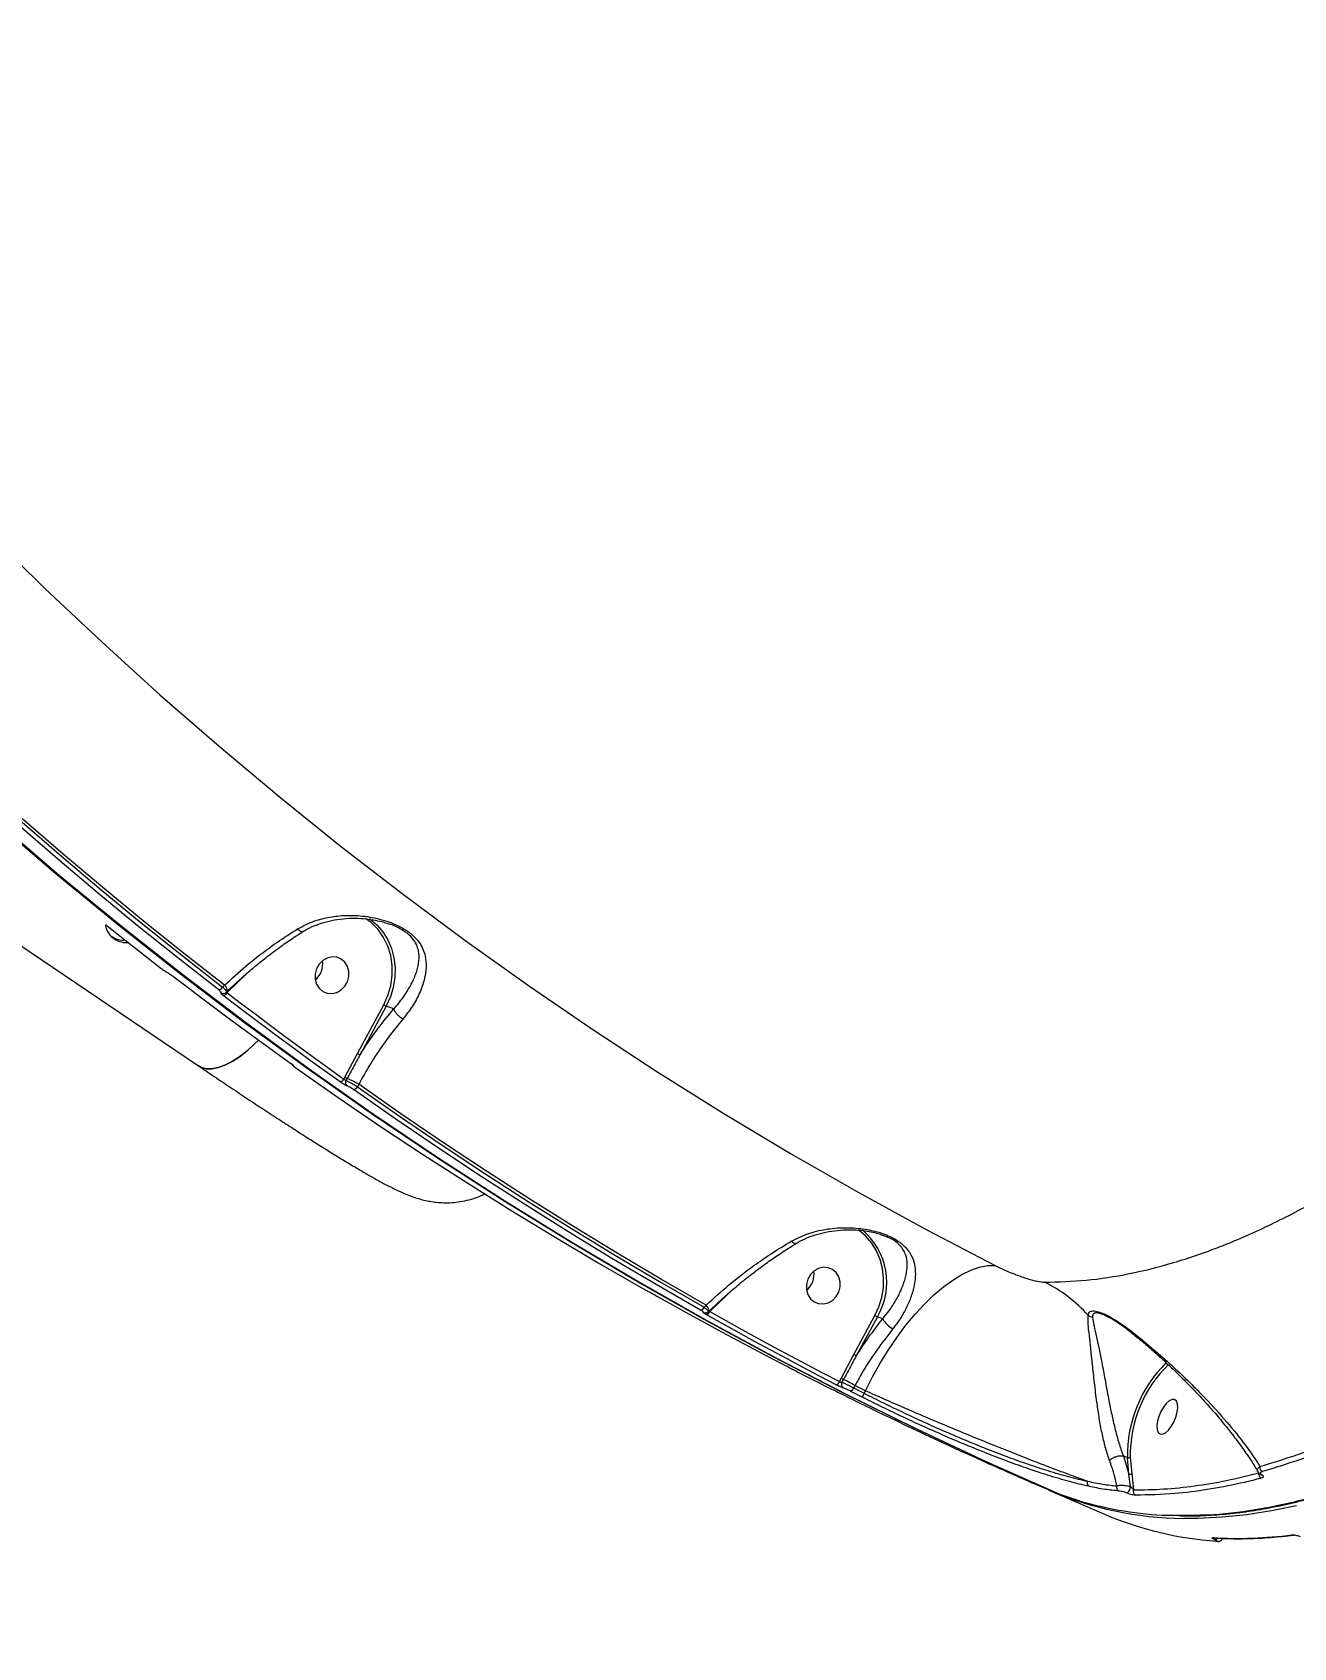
# Model space of a CAD drawing. Header units: millimetres. Extents: x -8092 to 6423, y -6886 to 5604.
# Drawn here: x -78.8 to 226.2, y -2884.3 to -2493.7 of the extents above; entities that cross this region are included whole.
import ezdxf

# ---------------------------------------------------------------- set-up
doc = ezdxf.new("R2010")
doc.units = ezdxf.units.MM
for name, color, linetype in [('DIKOM_ОБЪЕКТ', 7, 'Continuous'), ('DIKOM_РАЗМЕР_ЗОНА', 7, 'Continuous'), ('DIKOM_РАЗМЕР_ОБЪЕКТА', 7, 'Continuous')]:
    doc.layers.add(name, color=color, linetype=linetype)
doc.styles.add('style1', font='arial.ttf', dxfattribs={"width": 0.8})
doc.dimstyles.new('1-50', dxfattribs={"dimtxt": 300, "dimasz": 200, "dimexe": 100, "dimexo": 0, "dimgap": 100, "dimtad": 1, "dimtxsty": 'style1', "dimcen": 200, "dimclrd": 7, "dimclre": 7, "dimclrt": 7, "dimadec": 1, "dimazin": 2, "dimtfac": 1, "dimtmove": 0, "dimatfit": 2, "dimfxl": 0, "dimlwd": 25, "dimlwe": 18, "dimarcsym": 0})

# ---------------------------------------------------------------- blocks, each defined once
blk = doc.blocks.new('*D9')
at = {"layer": 'Defpoints', "color": 0, "transparency": 16777216}
for p in [(-8092.06, -86.27), (4664.84, -1471.84), (4664.84, -6785.92)]:
    blk.add_point(p, dxfattribs=at)
at = {"layer": 'DIKOM_РАЗМЕР_ЗОНА', "color": 7, "lineweight": 18, "transparency": 16777216}
for p, q in [((-8092.06, -86.27), (-8092.06, -6885.92)), ((4664.84, -1471.84), (4664.84, -6885.92))]:
    blk.add_line(p, q, dxfattribs=at)
at = {"layer": 'DIKOM_РАЗМЕР_ЗОНА', "color": 7, "lineweight": 25, "transparency": 16777216}
blk.add_line((-7892.06, -6785.92), (4464.84, -6785.92), dxfattribs=at)
at = {"layer": 'DIKOM_РАЗМЕР_ЗОНА', "color": 7, "transparency": 16777216}
for points in [[(-7892.06, -6752.58), (-7892.06, -6819.25), (-8092.06, -6785.92)], [(4464.84, -6752.58), (4464.84, -6819.25), (4664.84, -6785.92)]]:
    blk.add_solid(points, dxfattribs=at)
at = {"layer": 'DIKOM_РАЗМЕР_ЗОНА', "color": 7, "transparency": 16777216, "insert": (-2159.84, -6532.75), "char_height": 300, "attachment_point": 5, "style": 'style1'}
blk.add_mtext('12760', dxfattribs=at)
blk = doc.blocks.new('*D10')
at = {"layer": 'Defpoints', "color": 0, "transparency": 16777216}
for p in [(-65.22, 5603.5), (2870.75, -5504.88), (6323.39, -5504.88)]:
    blk.add_point(p, dxfattribs=at)
at = {"layer": 'DIKOM_РАЗМЕР_ЗОНА', "color": 7, "lineweight": 18, "transparency": 16777216}
for p, q in [((-65.22, 5603.5), (6423.39, 5603.5)), ((2870.75, -5504.88), (6423.39, -5504.88))]:
    blk.add_line(p, q, dxfattribs=at)
at = {"layer": 'DIKOM_РАЗМЕР_ЗОНА', "color": 7, "lineweight": 25, "transparency": 16777216}
blk.add_line((6323.39, 5403.5), (6323.39, -5304.88), dxfattribs=at)
at = {"layer": 'DIKOM_РАЗМЕР_ЗОНА', "color": 7, "transparency": 16777216}
for points in [[(6290.06, 5403.5), (6356.72, 5403.5), (6323.39, 5603.5)], [(6290.06, -5304.88), (6356.72, -5304.88), (6323.39, -5504.88)]]:
    blk.add_solid(points, dxfattribs=at)
at = {"layer": 'DIKOM_РАЗМЕР_ЗОНА', "color": 7, "transparency": 16777216, "insert": (6070.22, 308.83), "char_height": 300, "attachment_point": 5, "rotation": 90, "style": 'style1'}
blk.add_mtext('11100', dxfattribs=at)
blk = doc.blocks.new('*D11')
at = {"layer": 'Defpoints', "color": 0, "transparency": 16777216}
for p in [(-6092.06, -310.77), (2568.27, -2361.54), (2568.27, -4925.78)]:
    blk.add_point(p, dxfattribs=at)
at = {"layer": 'DIKOM_РАЗМЕР_ОБЪЕКТА', "color": 7, "lineweight": 18, "transparency": 16777216}
for p, q in [((-6092.06, -310.77), (-6092.06, -5025.78)), ((2568.27, -2361.54), (2568.27, -5025.78))]:
    blk.add_line(p, q, dxfattribs=at)
at = {"layer": 'DIKOM_РАЗМЕР_ОБЪЕКТА', "color": 7, "lineweight": 25, "transparency": 16777216}
blk.add_line((-5892.06, -4925.78), (2368.27, -4925.78), dxfattribs=at)
at = {"layer": 'DIKOM_РАЗМЕР_ОБЪЕКТА', "color": 7, "transparency": 16777216}
for points in [[(-5892.06, -4892.44), (-5892.06, -4959.11), (-6092.06, -4925.78)], [(2368.27, -4892.44), (2368.27, -4959.11), (2568.27, -4925.78)]]:
    blk.add_solid(points, dxfattribs=at)
at = {"layer": 'DIKOM_РАЗМЕР_ОБЪЕКТА', "color": 7, "transparency": 16777216, "insert": (-2605.9, -4672.61), "char_height": 300, "attachment_point": 5, "style": 'style1'}
blk.add_mtext('8660', dxfattribs=at)

msp = doc.modelspace()

# ---------------------------------------------------------------- linework, layer by layer
at = {"layer": 'DIKOM_ОБЪЕКТ', "color": 7, "linetype": 'Continuous', "lineweight": 15}
for p, q in [((-212.03, -2626.226), (-38.598, -2743.63)), ((7.885, -2709.456), (7.583, -2709.351)), ((-26.915, -2721.307), (-31.594, -2725.829)), ((-26.421, -2720.825), (-26.915, -2721.307)), ((-32.772, -2724.569), (-32.3, -2724.107)), ((-31.87, -2725.797), (-31.576, -2725.509)), ((-31.594, -2725.829), (-31.689, -2725.922)), ((-31.576, -2725.509), (-31.567, -2725.499)), ((-0.142, -2740.616), (6.192, -2728.879)), ((6.787, -2729.183), (0.452, -2740.919)), ((8.591, -2729.861), (6.787, -2729.183)), ((-3.2, -2746.362), (-0.142, -2740.616)), ((-3.442, -2746.81), (-3.2, -2746.362)), ((-2.646, -2746.65), (-2.925, -2747.167)), ((0.129, -2748.087), (-0.184, -2748.668)), ((127.376, -2784.821), (126.955, -2784.647)), ((89.808, -2798.383), (89.678, -2798.51)), ((83.631, -2801.958), (84.121, -2801.479)), ((84.665, -2803.057), (84.845, -2802.881)), ((84.712, -2803.041), (84.701, -2803.022)), ((84.845, -2802.881), (84.859, -2802.863)), ((119.846, -2813.455), (124.941, -2804.016)), ((125.536, -2804.319), (120.441, -2813.759)), ((126.827, -2804.805), (125.536, -2804.319)), ((116.795, -2819.188), (119.846, -2813.455)), ((104.272, -2816.589), (104.327, -2816.619)), ((116.373, -2819.97), (116.795, -2819.188)), ((117.35, -2819.476), (116.981, -2820.16)), ((120.125, -2820.913), (119.812, -2821.493)), ((122.376, -2822.805), (122.632, -2822.196)), ((185.019, -2837.939), (185.022, -2837.94)), ((185.022, -2837.94), (185.985, -2838.357)), ((185.022, -2837.94), (186.378, -2842.33)), ((186.378, -2842.33), (185.985, -2838.357)), ((186.678, -2838.229), (187.071, -2842.202)), ((186.718, -2845.373), (186.378, -2842.33)), ((187.071, -2842.202), (187.439, -2846.155)), ((218.267, -2842.478), (218.252, -2842.471)), ((165.339, -2845.428), (168.621, -2846.825)), ((167.036, -2846.222), (180.29, -2851.962)), ((169.442, -2847.134), (169.484, -2847.151)), ((206.886, -2857.783), (206.886, -2857.784)), ((207.209, -2858.23), (207.164, -2858.21))]:
    msp.add_line(p, q, dxfattribs=at)
at = {"layer": 'DIKOM_ОБЪЕКТ', "color": 7, "linetype": 'Continuous', "lineweight": 15, "flags": 128}
for points in [[(-89.487, -2614.756), (-75.871, -2628.08), (-62.019, -2641.122), (-47.937, -2653.877), (-33.629, -2666.341), (-19.099, -2678.511), (-4.352, -2690.381), (10.607, -2701.949), (25.774, -2713.21), (41.143, -2724.162), (56.71, -2734.801), (72.47, -2745.123), (88.417, -2755.124), (104.547, -2764.803), (120.855, -2774.155), (137.335, -2783.179), (153.982, -2791.869)], [(-33.728, -2725.239), (-43.613, -2717.515), (-53.407, -2709.663), (-63.11, -2701.683), (-72.72, -2693.577), (-82.236, -2685.346), (-91.657, -2676.99), (-100.981, -2668.511), (-110.207, -2659.911)], [(-109.189, -2659.295), (-99.97, -2667.889), (-90.654, -2676.36), (-81.241, -2684.709), (-71.733, -2692.933), (-62.131, -2701.033), (-52.436, -2709.006), (-42.649, -2716.852), (-32.772, -2724.569)], [(-32.3, -2724.107), (-42.197, -2716.375), (-52.004, -2708.515), (-61.719, -2700.526), (-71.34, -2692.411), (-80.867, -2684.17), (-90.298, -2675.804), (-99.633, -2667.314), (-108.869, -2658.703)], [(168.621, -2846.825), (151.324, -2839.116), (134.175, -2831.071), (117.179, -2822.694), (100.341, -2813.987), (83.667, -2804.953), (67.161, -2795.594), (50.828, -2785.913), (34.674, -2775.913), (18.703, -2765.597), (2.92, -2754.969), (-12.671, -2744.031), (-28.063, -2732.786), (-43.254, -2721.24), (-58.238, -2709.393), (-73.01, -2697.251), (-87.567, -2684.817)], [(-86.745, -2685.126), (-72.189, -2697.56), (-57.416, -2709.702), (-42.433, -2721.548), (-27.242, -2733.095), (-11.849, -2744.34), (3.741, -2755.277), (19.524, -2765.906), (35.495, -2776.222), (51.649, -2786.221), (67.982, -2795.902), (84.488, -2805.261), (101.162, -2814.296), (118, -2823.003), (134.996, -2831.38), (152.145, -2839.424), (169.442, -2847.134)], [(-61.091, -2709.467), (-57.572, -2712.265), (-47.687, -2719.989)], [(6.192, -2728.879), (7.204, -2726.609), (7.889, -2724.22), (8.231, -2721.771), (8.221, -2719.321), (7.86, -2716.928), (7.156, -2714.652), (6.126, -2712.546), (4.796, -2710.661), (3.196, -2709.044), (1.791, -2707.996)], [(2.806, -2708.025), (2.832, -2708.043), (4.512, -2709.478), (5.962, -2711.181), (7.149, -2713.113), (8.049, -2715.234), (8.641, -2717.497), (8.913, -2719.854), (8.859, -2722.252), (8.48, -2724.641), (7.784, -2726.968), (6.787, -2729.183)], [(-9.437, -2719.061), (-10.066, -2720.172), (-10.391, -2721.41), (-10.387, -2722.672), (-10.055, -2723.857), (-9.42, -2724.868), (-8.534, -2725.625), (-7.47, -2726.065), (-6.312, -2726.153), (-5.156, -2725.881), (-4.095, -2725.272), (-3.215, -2724.376), (-2.586, -2723.264), (-2.261, -2722.027), (-2.264, -2720.765), (-2.597, -2719.58), (-3.232, -2718.568), (-4.118, -2717.812), (-5.182, -2717.372), (-6.339, -2717.284), (-7.495, -2717.555), (-8.557, -2718.164), (-9.437, -2719.061)], [(-44.552, -2722.114), (-41.056, -2724.784), (-37.549, -2727.437), (-34.031, -2730.075), (-30.502, -2732.696), (-26.963, -2735.302), (-23.413, -2737.891), (-19.853, -2740.463), (-16.282, -2743.02)], [(-31.689, -2725.922), (-28.196, -2728.589), (-24.692, -2731.241), (-21.177, -2733.876), (-17.651, -2736.495), (-14.115, -2739.098), (-10.568, -2741.685), (-7.011, -2744.256), (-3.442, -2746.81)], [(-4.375, -2747.498), (-7.946, -2744.942), (-11.507, -2742.369), (-15.057, -2739.78), (-18.596, -2737.174), (-22.125, -2734.553), (-25.643, -2731.916), (-29.15, -2729.262), (-32.646, -2726.593)], [(-24.114, -2737.381), (-25.042, -2738.316), (-26.868, -2739.978), (-28.694, -2741.404), (-30.488, -2742.571), (-32.219, -2743.458), (-33.857, -2744.051), (-35.376, -2744.339), (-36.748, -2744.317), (-37.95, -2743.986), (-38.598, -2743.63)], [(-38.598, -2743.63), (-37.95, -2743.986), (-36.748, -2744.317), (-35.376, -2744.339), (-33.857, -2744.051), (-32.219, -2743.458), (-30.488, -2742.571), (-28.694, -2741.404), (-26.868, -2739.978), (-25.042, -2738.316), (-24.114, -2737.381)], [(-15.072, -2744.108), (-4.866, -2751.244), (5.422, -2758.247), (15.792, -2765.118), (26.242, -2771.854), (36.77, -2778.455), (47.375, -2784.921), (58.057, -2791.25), (68.813, -2797.442)], [(82.772, -2802.692), (72.016, -2796.5), (61.334, -2790.171), (50.729, -2783.706), (40.201, -2777.104), (29.751, -2770.368), (19.381, -2763.497), (9.093, -2756.494), (-1.113, -2749.358)], [(-0.184, -2748.668), (10.013, -2755.798), (20.293, -2762.796), (30.654, -2769.661), (41.095, -2776.392), (51.614, -2782.987), (62.211, -2789.448), (72.884, -2795.771), (83.631, -2801.958)], [(84.121, -2801.479), (73.351, -2795.282), (62.655, -2788.947), (52.036, -2782.475), (41.494, -2775.867), (31.031, -2769.123), (20.648, -2762.244), (10.347, -2755.232), (0.129, -2748.087)], [(124.941, -2804.016), (125.923, -2801.864), (126.611, -2799.601), (126.989, -2797.276), (127.05, -2794.94), (126.792, -2792.644), (126.22, -2790.438), (125.348, -2788.37), (124.194, -2786.487), (122.783, -2784.828), (121.147, -2783.43), (120.971, -2783.305)], [(105.835, -2786.592), (105.777, -2786.615), (105.619, -2786.622), (105.429, -2786.565), (105.214, -2786.445), (104.98, -2786.266), (104.734, -2786.034)], [(109.358, -2794.111), (108.729, -2795.223), (108.404, -2796.46), (108.408, -2797.722), (108.74, -2798.907), (109.375, -2799.918), (110.261, -2800.675), (111.325, -2801.115), (112.483, -2801.203), (113.639, -2800.931), (114.7, -2800.323), (115.58, -2799.426), (116.209, -2798.314), (116.534, -2797.077), (116.531, -2795.815), (116.198, -2794.63), (115.563, -2793.618), (114.677, -2792.862), (113.613, -2792.422), (112.456, -2792.334), (111.3, -2792.605), (110.238, -2793.214), (109.358, -2794.111)], [(122.632, -2822.196), (124.365, -2818.792), (126.232, -2815.475), (128.214, -2812.275), (130.296, -2809.223), (132.457, -2806.345), (134.677, -2803.667), (136.938, -2801.215), (139.217, -2799.01), (141.494, -2797.073), (143.749, -2795.421), (145.961, -2794.069), (148.109, -2793.03), (150.174, -2792.314), (152.138, -2791.926), (153.982, -2791.869)], [(72.233, -2799.289), (76.125, -2801.471), (80.027, -2803.635), (83.939, -2805.781), (87.859, -2807.909), (91.789, -2810.019), (95.728, -2812.111), (99.676, -2814.185), (103.633, -2816.241)], [(115.539, -2820.719), (111.582, -2818.663), (107.634, -2816.589), (103.695, -2814.497), (99.766, -2812.387), (95.845, -2810.259), (91.934, -2808.113), (88.032, -2805.949), (84.139, -2803.767)], [(84.998, -2803.032), (88.888, -2805.213), (92.787, -2807.375), (96.695, -2809.52), (100.613, -2811.646), (104.539, -2813.754), (108.475, -2815.844), (112.419, -2817.916), (116.373, -2819.97)], [(105.023, -2816.993), (105.344, -2817.158), (105.664, -2817.322), (105.985, -2817.486), (106.306, -2817.65), (106.627, -2817.814), (106.947, -2817.978), (107.268, -2818.142), (107.589, -2818.305)], [(121.548, -2823.556), (121.227, -2823.392), (120.907, -2823.228), (120.586, -2823.064), (120.265, -2822.9), (119.944, -2822.736), (119.624, -2822.572), (119.303, -2822.408), (118.982, -2822.244)], [(119.812, -2821.493), (120.132, -2821.658), (120.452, -2821.822), (120.773, -2821.986), (121.093, -2822.15), (121.414, -2822.314), (121.734, -2822.477), (122.055, -2822.641), (122.376, -2822.805)], [(122.632, -2822.196), (122.319, -2822.036), (122.005, -2821.876), (121.692, -2821.716), (121.378, -2821.555), (121.065, -2821.395), (120.751, -2821.235), (120.438, -2821.074), (120.125, -2820.913)], [(197.4, -2824.333), (196.81, -2824.306), (196.126, -2824.616), (195.403, -2825.24), (194.701, -2826.126), (194.075, -2827.202), (193.578, -2828.382), (193.248, -2829.57), (193.112, -2830.669), (193.183, -2831.59), (193.453, -2832.26), (193.902, -2832.623), (194.492, -2832.651), (195.176, -2832.34), (195.898, -2831.717), (196.601, -2830.831), (197.226, -2829.754), (197.724, -2828.575), (198.054, -2827.387), (198.189, -2826.288), (198.119, -2825.366), (197.849, -2824.696), (197.4, -2824.333)], [(168.749, -2846.833), (168.708, -2846.838), (168.621, -2846.825)], [(168.654, -2846.839), (168.809, -2846.884), (168.9, -2846.898)], [(226.906, -2849.993), (220.81, -2851.252), (214.809, -2852.182), (208.908, -2852.782), (203.113, -2853.052), (199.556, -2853.053)], [(206.884, -2857.783), (206.782, -2857.771), (206.615, -2857.719)], [(207.845, -2858.621), (207.739, -2858.607), (207.579, -2858.557)]]:
    msp.add_lwpolyline(points, dxfattribs=at)
at = {"layer": 'DIKOM_ОБЪЕКТ', "color": 7, "linetype": 'Continuous', "lineweight": 15}
for centre, radius, start, end in [((-13.466, -2719.033), 4.896, 309.30179, 9.47449), ((-13.471, -2719.031), 4.901, 309.33318, 9.4431), ((-33.868, -2724.022), 1.225, 276.59997, 333.45873), ((-32.65, -2725.178), 0.915, 233.93444, 265.11905), ((-32.78, -2725.385), 1.215, 276.32389, 333.74801), ((-33.766, -2725.768), 2.215, 6.96129, 48.56305), ((-30.779, -2725.127), 1.076, 209.05474, 220.71073), ((8.875, -2724.359), 5.256, 239.31584, 246.59712), ((2.499, -2736.177), 5.165, 239.25153, 246.66142), ((-15.119, -2742.771), 0.972, 213.19639, 234.93049), ((-4.519, -2746.327), 1.18, 276.9892, 335.81771), ((-0.166, -2741.184), 6.001, 239.62593, 245.59575), ((-2.061, -2747.689), 1.009, 148.84186, 227.30304), ((-14.879, -2773.662), 29.653, 59.59407, 65.63499), ((-1.265, -2748.183), 1.185, 277.38556, 335.83059), ((111.258, -2795.962), 16.544, 329.65848, 49.94891), ((105.33, -2794.083), 4.896, 309.29913, 9.47675), ((105.325, -2794.081), 4.9, 309.32967, 9.44652), ((150.153, -2827.576), 35.4, 41.9289, 63.39854), ((82.595, -2801.614), 1.092, 279.33019, 341.67276), ((83.886, -2802.437), 0.905, 241.39868, 261.85572), ((83.902, -2802.55), 0.947, 252.90553, 328.77625), ((82.6, -2803.179), 2.281, 7.95715, 48.18968), ((83.969, -2802.697), 1.083, 279.03494, 341.96944), ((127.608, -2799.526), 5.221, 239.29127, 246.62111), ((178.054, -2801.803), 2.634, 233.55126, 259.3218), ((132.101, -2801.871), 6.035, 209.08612, 242.01848), ((122.511, -2808.97), 5.217, 239.28831, 246.62407), ((217.549, -2837.871), 31.568, 134.55362, 180.88269), ((217.13, -2837.708), 30.457, 134.05247, 180.98049), ((115.361, -2819.682), 1.052, 279.73205, 344.08989), ((119.805, -2814.058), 5.948, 239.59909, 245.62258), ((117.827, -2820.673), 0.989, 148.74498, 235.00412), ((105.117, -2846.487), 29.652, 59.59384, 65.6351), ((118.796, -2821.204), 1.057, 280.18087, 344.07642), ((121.362, -2822.519), 1.053, 280.21518, 344.26023), ((186.234, -2837.765), 0.642, 247.18851, 313.75067), ((186.627, -2841.738), 0.642, 247.18999, 313.74918), ((218.838, -2842.334), 1.109, 164.96194, 243.19797), ((219.131, -2840.739), 1.114, 167.49986, 243.16158), ((218.439, -2842.123), 0.395, 244.15701, 276.76887), ((200.41, -2768.168), 84.89, 246.84953, 269.42356), ((169.83, -2846.213), 1, 246.53088, 249.70003), ((177.259, -2844.48), 1.021, 156.2637, 232.46361), ((184.408, -2845.522), 1.035, 160.65658, 240.58055), ((184.353, -2845.197), 2.371, 312.17154, 355.74308), ((188.416, -2846.517), 1.042, 159.68774, 242.64081), ((213.325, -2775.021), 83.732, 246.76397, 266.06558), ((212.526, -2755.383), 102.506, 266.69402, 277.43469), ((207.046, -2857.502), 0.718, 279.41119, 332.76193), ((207.087, -2857.51), 0.73, 279.61375, 333.71688), ((226.104, -2856.315), 0.779, 246.22044, 277.28434)]:
    msp.add_arc(centre, radius, start, end, dxfattribs=at)
for points, knots in [([(198.315, -2852.236), (201.103, -2852.249), (207.621, -2852.28), (218.355, -2850.854), (230.395, -2848.18), (242.662, -2844.244), (255.092, -2839.141), (267.64, -2832.924), (280.509, -2825.495), (293.668, -2816.827), (307.076, -2806.92), (320.44, -2795.991), (333.714, -2784.105), (346.856, -2771.34), (360.08, -2757.49), (373.344, -2742.556), (386.599, -2726.564), (399.404, -2710.064), (411.728, -2693.162), (423.554, -2675.969), (435.225, -2658.002), (446.695, -2639.288), (457.923, -2619.873), (468.81, -2599.91), (479.317, -2579.451), (489.409, -2558.557), (499.113, -2537.157), (508.377, -2515.305), (517.159, -2493.066), (525.264, -2470.93), (532.682, -2448.971), (539.415, -2427.257), (545.571, -2405.435), (551.11, -2383.574), (555.978, -2361.763), (559.88, -2341.726), (561.89, -2329.135), (562.779, -2323.567)], [0, 0, 0, 0, 0.0220395, 0.0515326, 0.0810498, 0.1105429, 0.1392036, 0.1678863, 0.1965469, 0.22604, 0.2555572, 0.2850504, 0.313711, 0.3423937, 0.3710544, 0.4005474, 0.4300646, 0.4595577, 0.4871865, 0.5148349, 0.5424636, 0.5708354, 0.5992285, 0.6276002, 0.656261, 0.6849437, 0.7136044, 0.7430977, 0.7726147, 0.8021081, 0.8307687, 0.8594515, 0.8881121, 0.9176055, 0.9471227, 0.9766159, 1, 1, 1, 1]), ([(198.582, -2852.412), (199.776, -2852.43), (202.756, -2852.476), (207.633, -2852.211), (213.195, -2851.66), (218.855, -2850.801), (224.61, -2849.649), (230.462, -2848.199), (236.415, -2846.45), (242.462, -2844.403), (248.585, -2842.067), (254.758, -2839.448), (260.962, -2836.554), (267.196, -2833.387), (273.461, -2829.947), (279.759, -2826.235), (286.093, -2822.248), (292.465, -2817.986), (298.875, -2813.449), (305.326, -2808.634), (311.819, -2803.54), (318.356, -2798.165), (324.919, -2792.525), (331.481, -2786.642), (338.018, -2780.536), (344.521, -2774.215), (350.995, -2767.679), (357.442, -2760.923), (363.865, -2753.947), (370.265, -2746.749), (376.644, -2739.327), (383.003, -2731.678), (389.345, -2723.8), (395.672, -2715.691), (401.972, -2707.364), (408.216, -2698.856), (414.383, -2690.197), (420.463, -2681.401), (426.462, -2672.46), (432.381, -2663.373), (438.22, -2654.141), (443.979, -2644.764), (449.658, -2635.241), (455.258, -2625.574), (460.777, -2615.761), (466.216, -2605.803), (471.569, -2595.709), (476.823, -2585.506), (481.959, -2575.228), (486.968, -2564.893), (491.847, -2554.507), (496.598, -2544.069), (501.22, -2533.579), (505.715, -2523.036), (510.082, -2512.441), (514.32, -2501.794), (518.43, -2491.096), (522.411, -2480.346), (526.261, -2469.549), (529.972, -2458.729), (533.531, -2447.922), (536.93, -2437.154), (540.165, -2426.435), (543.237, -2415.764), (546.147, -2405.139), (548.895, -2394.56), (551.48, -2384.028), (553.904, -2373.543), (556.165, -2363.106), (558.265, -2352.715), (560.196, -2342.377), (561.856, -2332.808), (562.793, -2326.733), (563.206, -2324.049)], [0, 0, 0, 0, 0.0094077, 0.0234758, 0.0375496, 0.0516398, 0.0657619, 0.0799312, 0.0941628, 0.1084718, 0.1228261, 0.137127, 0.1513571, 0.1655334, 0.1796719, 0.193788, 0.2078977, 0.2220155, 0.2361532, 0.2503267, 0.264552, 0.278845, 0.2932013, 0.3075359, 0.3217851, 0.3359737, 0.3501176, 0.3642335, 0.378337, 0.3924445, 0.4065669, 0.4207201, 0.43492, 0.4491828, 0.4635203, 0.477859, 0.4920988, 0.5062929, 0.5204523, 0.534589, 0.5487143, 0.5628396, 0.5769743, 0.5911282, 0.6053129, 0.6195395, 0.6338198, 0.6481184, 0.6623744, 0.6765811, 0.6907508, 0.7048944, 0.7190234, 0.7331492, 0.7472821, 0.7614309, 0.7756066, 0.7898211, 0.8040855, 0.8183883, 0.8326642, 0.8468851, 0.8610655, 0.8752172, 0.8893511, 0.9034786, 0.9176113, 0.9317562, 0.9459252, 0.9601293, 0.9743795, 0.9886794, 1, 1, 1, 1]), ([(166.004, -2795.924), (169.329, -2795.841), (175.981, -2795.674), (186.395, -2794.035), (197.191, -2791.361), (208.384, -2787.514), (219.932, -2782.506), (231.584, -2776.439), (243.297, -2769.362), (255.028, -2761.341), (266.968, -2752.246), (279.083, -2742.061), (291.334, -2730.797), (303.454, -2718.699), (315.404, -2705.827), (327.15, -2692.257), (338.88, -2677.771), (350.552, -2662.382), (362.121, -2646.121), (373.341, -2629.337), (384.179, -2612.098), (394.614, -2594.481), (404.809, -2576.208), (414.717, -2557.318), (424.296, -2537.86), (433.341, -2518.246), (441.835, -2498.545), (449.769, -2478.825), (457.265, -2458.785), (464.275, -2438.48), (470.766, -2417.975), (476.176, -2399.14), (480.685, -2381.992), (483.093, -2371.714), (484.298, -2366.571)], [0, 0, 0, 0, 0.0311785, 0.0623809, 0.0935594, 0.1256442, 0.1577552, 0.1898399, 0.2210201, 0.2522244, 0.2834047, 0.3154897, 0.3476009, 0.3796861, 0.410889, 0.4421159, 0.4733188, 0.5054256, 0.5375585, 0.5696655, 0.6009196, 0.6321978, 0.6634523, 0.6956101, 0.7277938, 0.759952, 0.791284, 0.8226406, 0.8539727, 0.8862088, 0.918471, 0.9507074, 0.9753303, 1, 1, 1, 1]), ([(-61.048, -2709.406), (-61.054, -2709.502), (-61.093, -2710.217), (-60.562, -2711.409), (-59.423, -2712.771), (-57.765, -2713.57), (-56.401, -2713.896), (-55.669, -2713.764), (-55.569, -2713.746)], [0, 0, 0, 0, 0.0368125, 0.2746953, 0.5111833, 0.7387527, 0.9640923, 1, 1, 1, 1]), ([(-32.3, -2724.107), (-30.617, -2722.56), (-27.202, -2719.422), (-22.138, -2715.492), (-17.904, -2712.531), (-15.584, -2711.08), (-14.638, -2710.488)], [0, 0, 0, 0, 0.3072556, 0.623322, 0.8463524, 1, 1, 1, 1]), ([(-14.638, -2710.488), (-13.28, -2709.786), (-10.807, -2708.508), (-6.854, -2707.561), (-2.786, -2707.132), (1.643, -2707.328), (5.577, -2708.141), (8.589, -2709.212), (10.952, -2710.347), (13.191, -2711.906), (14.783, -2713.692), (15.721, -2715.404), (16.346, -2717.395), (16.522, -2719.829), (16.054, -2722.786), (14.958, -2725.921), (13.28, -2729.15), (11.629, -2731.272), (10.824, -2732.305)], [0, 0, 0, 0, 0.0785506, 0.1430602, 0.2076041, 0.2872164, 0.3665515, 0.4057541, 0.4448528, 0.4974455, 0.5496922, 0.5922717, 0.6349398, 0.7072985, 0.7797298, 0.8544844, 0.929142, 1, 1, 1, 1]), ([(-13.478, -2711.188), (-13.532, -2711.214), (-13.659, -2711.276), (-14.017, -2711.088), (-14.348, -2710.8), (-14.559, -2710.576), (-14.611, -2710.519), (-14.638, -2710.488)], [0, 0, 0, 0, 0.238782, 0.5672668, 0.8957587, 0.9447631, 1, 1, 1, 1]), ([(-13.447, -2711.243), (-13.099, -2711.02), (-12.061, -2710.356), (-10.13, -2709.518), (-7.673, -2708.708), (-5.024, -2708.163), (-2.242, -2707.891), (0.459, -2707.9), (2.975, -2708.158), (5.116, -2708.582), (6.645, -2708.987), (7.399, -2709.284), (7.581, -2709.356)], [0, 0, 0, 0, 0.0580083, 0.1732336, 0.2939283, 0.4195495, 0.5491145, 0.6810889, 0.7909438, 0.8918656, 0.9738756, 1, 1, 1, 1]), ([(8.593, -2729.863), (8.594, -2729.863), (9.45, -2728.955), (10.968, -2727.011), (12.763, -2724.157), (14.001, -2721.407), (14.698, -2718.806), (14.787, -2716.702), (14.408, -2714.955), (13.724, -2713.483), (12.41, -2711.91), (10.434, -2710.565), (8.847, -2709.779), (8.046, -2709.51), (7.885, -2709.456)], [0, 0, 0, 0, 0.0000529, 0.1209575, 0.2475166, 0.3776804, 0.4990916, 0.6231675, 0.6919693, 0.7622888, 0.8441962, 0.9255186, 0.9849872, 1, 1, 1, 1]), ([(-59.718, -2712.238), (-59.325, -2712.476), (-58.434, -2713.013), (-57.174, -2713.292), (-56.43, -2713.175), (-56.313, -2713.157)], [0, 0, 0, 0, 0.3998667, 0.9054263, 1, 1, 1, 1]), ([(-31.547, -2725.521), (-30.918, -2724.909), (-29.425, -2723.458), (-26.928, -2721.228), (-24.1, -2718.845), (-21.194, -2716.556), (-18.243, -2714.392), (-15.655, -2712.604), (-14.06, -2711.608), (-13.455, -2711.23)], [0, 0, 0, 0, 0.1148198, 0.2725587, 0.4308879, 0.5892621, 0.7471424, 0.9041497, 1, 1, 1, 1]), ([(-47.687, -2719.989), (-47.555, -2720.088), (-47.291, -2720.288), (-46.856, -2720.594), (-46.457, -2720.857), (-46.227, -2720.996), (-46.132, -2721.048), (-46.121, -2721.053)], [0, 0, 0, 0, 0.2458042, 0.4918164, 0.7343021, 0.9715438, 1, 1, 1, 1]), ([(-46.121, -2721.053), (-46.111, -2721.059), (-46.016, -2721.111), (-45.786, -2721.249), (-45.386, -2721.511), (-44.949, -2721.816), (-44.684, -2722.015), (-44.552, -2722.114)], [0, 0, 0, 0, 0.0278578, 0.2650158, 0.507752, 0.7539766, 1, 1, 1, 1]), ([(-33.189, -2725.918), (-33.15, -2725.914), (-33.073, -2725.905), (-33.135, -2725.775), (-33.324, -2725.571), (-33.552, -2725.376), (-33.7, -2725.26), (-33.728, -2725.239)], [0, 0, 0, 0, 0.2340695, 0.4679368, 0.7039348, 0.9448664, 1, 1, 1, 1]), ([(-32.646, -2726.593), (-32.674, -2726.571), (-32.822, -2726.456), (-33.051, -2726.261), (-33.241, -2726.059), (-33.304, -2725.93), (-33.227, -2725.922), (-33.189, -2725.918)], [0, 0, 0, 0, 0.0557604, 0.2968211, 0.5326557, 0.7662386, 1, 1, 1, 1]), ([(-32.772, -2724.569), (-32.73, -2724.609), (-32.504, -2724.82), (-32.156, -2725.182), (-31.888, -2725.549), (-31.801, -2725.755), (-31.873, -2725.773), (-31.889, -2725.777)], [0, 0, 0, 0, 0.0659798, 0.3548127, 0.6389211, 0.921627, 1, 1, 1, 1]), ([(-32.725, -2726.077), (-32.688, -2726.085), (-32.557, -2726.112), (-32.271, -2726.052), (-32.006, -2725.94), (-31.904, -2725.815), (-31.88, -2725.786)], [0, 0, 0, 0, 0.1418199, 0.5127908, 0.8835828, 1, 1, 1, 1]), ([(-32.013, -2725.823), (-32.015, -2725.824), (-32.026, -2725.824), (-31.981, -2725.841), (-31.882, -2725.871), (-31.772, -2725.901), (-31.703, -2725.919), (-31.689, -2725.922)], [0, 0, 0, 0, 0.0690981, 0.3377333, 0.6233734, 0.9283135, 1, 1, 1, 1]), ([(0.452, -2740.919), (1.158, -2739.826), (2.576, -2737.631), (5.274, -2733.863), (7.331, -2731.382), (8.591, -2729.861)], [0, 0, 0, 0, 0.2774679, 0.5572996, 1, 1, 1, 1]), ([(8.591, -2729.861), (8.592, -2729.861), (8.593, -2729.862), (8.593, -2729.863), (8.593, -2729.863)], [0, 0, 0, 0, 0.70016131, 1, 1, 1, 1]), ([(8.593, -2729.863), (8.655, -2730.03), (8.779, -2730.362), (9.224, -2730.964), (9.801, -2731.56), (10.328, -2731.982), (10.67, -2732.211), (10.788, -2732.283), (10.824, -2732.305)], [0, 0, 0, 0, 0.2205167, 0.4410004, 0.6614889, 0.8819601, 0.96356, 1, 1, 1, 1]), ([(10.824, -2732.305), (9.643, -2733.743), (7.324, -2736.565), (4.075, -2741.289), (1.717, -2745.161), (0.463, -2747.472), (0.129, -2748.087)], [0, 0, 0, 0, 0.302897, 0.5944661, 0.8920311, 1, 1, 1, 1]), ([(0.452, -2740.919), (0.292, -2741.211), (-0.512, -2742.67), (-1.533, -2744.587), (-2.405, -2746.204), (-2.646, -2746.65)], [0, 0, 0, 0, 0.1533326, 0.7665745, 1, 1, 1, 1]), ([(-38.598, -2743.63), (-37.856, -2744.132), (-35.701, -2745.59), (-32.212, -2747.934), (-28.182, -2750.623), (-24.282, -2753.204), (-20.52, -2755.671), (-16.907, -2758.019), (-13.451, -2760.241), (-10.158, -2762.332), (-7.034, -2764.288), (-4.081, -2766.108), (-1.296, -2767.791), (1.33, -2769.34), (3.821, -2770.766), (6.234, -2772.09), (8.56, -2773.29), (10.607, -2774.252), (12.371, -2774.976), (13.802, -2775.485), (15.138, -2775.889), (16.55, -2776.234), (18.083, -2776.509), (19.771, -2776.692), (21.629, -2776.745), (23.643, -2776.624), (25.779, -2776.292), (27.969, -2775.694), (29.652, -2775.094), (30.553, -2774.612), (30.757, -2774.503)], [0, 0, 0, 0, 0.0245347, 0.0712991, 0.1181117, 0.1649943, 0.2119659, 0.2590513, 0.306282, 0.3537048, 0.4013845, 0.449419, 0.4979588, 0.547253, 0.5977484, 0.6503388, 0.7072008, 0.7627033, 0.7977574, 0.8220462, 0.8432707, 0.862389, 0.8804532, 0.8982978, 0.9162961, 0.9348917, 0.9541637, 0.973966, 0.9941099, 1, 1, 1, 1]), ([(-16.282, -2743.02), (-16.26, -2743.035), (-16.115, -2743.139), (-15.881, -2743.314), (-15.67, -2743.49), (-15.584, -2743.588), (-15.647, -2743.574), (-15.678, -2743.566)], [0, 0, 0, 0, 0.0426103, 0.2824636, 0.5216334, 0.7607601, 1, 1, 1, 1]), ([(-16.251, -2743.048), (-16.189, -2743.092), (-16.032, -2743.204), (-15.897, -2743.311), (-15.822, -2743.376), (-15.822, -2743.376), (-15.822, -2743.377)], [0, 0, 0, 0, 0.2630167, 0.6577715, 0.8965455, 1, 1, 1, 1]), ([(-16.146, -2743.005), (-16.132, -2743.055), (-16.1, -2743.17), (-16.01, -2743.315), (-15.913, -2743.438), (-15.788, -2743.564), (-15.59, -2743.73), (-15.325, -2743.934), (-15.093, -2744.094), (-15.04, -2744.131)], [0, 0, 0, 0, 0.0764753, 0.1749347, 0.261715, 0.362267, 0.5824744, 0.9046376, 1, 1, 1, 1]), ([(-15.678, -2743.566), (-15.709, -2743.559), (-15.772, -2743.544), (-15.685, -2743.641), (-15.474, -2743.815), (-15.238, -2743.99), (-15.094, -2744.092), (-15.072, -2744.108)], [0, 0, 0, 0, 0.2393839, 0.4786599, 0.7179053, 0.9576976, 1, 1, 1, 1]), ([(-2.745, -2748.431), (-2.76, -2748.425), (-2.869, -2748.383), (-3.121, -2748.266), (-3.536, -2748.04), (-3.979, -2747.771), (-4.243, -2747.589), (-4.375, -2747.498)], [0, 0, 0, 0, 0.0385788, 0.278075, 0.5183402, 0.7592081, 1, 1, 1, 1]), ([(-3.442, -2746.81), (-3.403, -2746.848), (-3.324, -2746.925), (-3.186, -2747.031), (-3.052, -2747.115), (-2.967, -2747.154), (-2.93, -2747.165), (-2.925, -2747.167)], [0, 0, 0, 0, 0.2442313, 0.4859702, 0.7247071, 0.9617982, 1, 1, 1, 1]), ([(-2.925, -2747.167), (-2.9, -2747.177), (-2.721, -2747.25), (-2.301, -2747.443), (-1.606, -2747.81), (-0.857, -2748.239), (-0.409, -2748.525), (-0.184, -2748.668)], [0, 0, 0, 0, 0.038797, 0.278374, 0.5186425, 0.7594371, 1, 1, 1, 1]), ([(-1.113, -2749.358), (-1.245, -2749.267), (-1.509, -2749.086), (-1.954, -2748.819), (-2.369, -2748.595), (-2.622, -2748.478), (-2.73, -2748.436), (-2.745, -2748.431)], [0, 0, 0, 0, 0.240632, 0.4814004, 0.7216419, 0.9612096, 1, 1, 1, 1]), ([(104.734, -2786.034), (106.039, -2785.381), (108.653, -2784.074), (112.998, -2783.046), (117.491, -2782.64), (121.849, -2782.914), (125.314, -2783.642), (127.742, -2784.487), (129.843, -2785.459), (131.61, -2786.691), (132.903, -2788.077), (133.898, -2789.621), (134.583, -2791.563), (134.804, -2794.01), (134.522, -2796.694), (133.739, -2799.5), (132.508, -2802.331), (131.038, -2804.897), (129.803, -2806.506), (129.269, -2807.201)], [0, 0, 0, 0, 0.0759091, 0.1519063, 0.2286349, 0.3051887, 0.3688608, 0.4016195, 0.4343315, 0.4904588, 0.5282357, 0.5660849, 0.6308764, 0.6957717, 0.7645201, 0.8332278, 0.8936807, 0.9540607, 1, 1, 1, 1]), ([(105.83, -2786.581), (105.851, -2786.567), (106.546, -2786.093), (108.101, -2785.37), (110.503, -2784.434), (113.122, -2783.766), (115.897, -2783.345), (118.558, -2783.209), (120.964, -2783.302), (123.011, -2783.548), (124.765, -2783.91), (126.242, -2784.313), (127.037, -2784.638), (127.399, -2784.787)], [0, 0, 0, 0, 0.0035544, 0.1175224, 0.2361342, 0.3591366, 0.4856735, 0.6150416, 0.7149151, 0.8028536, 0.8822292, 0.9462762, 1, 1, 1, 1]), ([(126.827, -2804.805), (127.342, -2804.171), (128.533, -2802.706), (130.014, -2800.392), (131.317, -2797.869), (132.254, -2795.365), (132.76, -2793.016), (132.807, -2790.863), (132.414, -2789.181), (131.677, -2787.82), (130.652, -2786.635), (129.23, -2785.53), (127.848, -2785.002), (127.376, -2784.821)], [0, 0, 0, 0, 0.0783843, 0.1811713, 0.2866637, 0.4041568, 0.5240525, 0.6327813, 0.743724, 0.804435, 0.8665999, 0.9544249, 1, 1, 1, 1]), ([(84.121, -2801.479), (85.937, -2799.83), (89.621, -2796.485), (94.989, -2792.365), (100.069, -2788.836), (103.096, -2787.018), (104.734, -2786.034)], [0, 0, 0, 0, 0.284864, 0.5777532, 0.7715672, 1, 1, 1, 1]), ([(84.894, -2802.9), (85.273, -2802.526), (86.538, -2801.28), (88.825, -2799.209), (91.728, -2796.704), (94.729, -2794.284), (97.783, -2791.971), (100.859, -2789.801), (103.554, -2788.011), (105.209, -2787.017), (105.843, -2786.636)], [0, 0, 0, 0, 0.06061354, 0.20216843, 0.34471152, 0.48769912, 0.63041133, 0.7722351, 0.91268232, 1, 1, 1, 1]), ([(153.982, -2791.869), (154.888, -2792.31), (156.689, -2793.186), (159.698, -2794.384), (162.509, -2795.312), (164.699, -2795.838), (165.62, -2795.899), (166.004, -2795.924)], [0, 0, 0, 0, 0.2180247, 0.4332404, 0.6437923, 0.851438, 1, 1, 1, 1]), ([(68.813, -2797.442), (68.966, -2797.527), (69.271, -2797.699), (69.762, -2797.969), (70.211, -2798.209), (70.419, -2798.315), (70.521, -2798.367)], [0, 0, 0, 0, 0.2565936, 0.5136298, 0.7612325, 1, 1, 1, 1]), ([(70.521, -2798.367), (70.616, -2798.416), (70.806, -2798.512), (71.187, -2798.714), (71.449, -2798.856), (71.57, -2798.922)], [0, 0, 0, 0, 0.3509441, 0.7013845, 1, 1, 1, 1]), ([(71.57, -2798.922), (71.636, -2798.958), (71.865, -2799.083), (72.08, -2799.203), (72.233, -2799.289)], [0, 0, 0, 0, 0.2879252, 1, 1, 1, 1]), ([(89.678, -2798.51), (89.469, -2798.714), (87.914, -2800.227), (86.351, -2801.731), (84.998, -2803.032)], [0, 0, 0, 0, 0.1343632, 1, 1, 1, 1]), ([(83.453, -2803.231), (83.487, -2803.231), (83.555, -2803.232), (83.47, -2803.135), (83.254, -2802.979), (82.992, -2802.817), (82.814, -2802.716), (82.772, -2802.692)], [0, 0, 0, 0, 0.2249562, 0.4495834, 0.6803136, 0.9238013, 1, 1, 1, 1]), ([(83.624, -2803.455), (83.562, -2803.412), (83.429, -2803.318), (83.353, -2803.231), (83.42, -2803.231), (83.453, -2803.231)], [0, 0, 0, 0, 0.29861822, 0.64905882, 1, 1, 1, 1]), ([(84.139, -2803.767), (84.081, -2803.734), (83.88, -2803.619), (83.73, -2803.524), (83.624, -2803.455)], [0, 0, 0, 0, 0.2879149, 1, 1, 1, 1]), ([(83.631, -2801.958), (83.693, -2802.006), (83.954, -2802.211), (84.335, -2802.541), (84.622, -2802.853), (84.725, -2803.025), (84.661, -2803.037), (84.647, -2803.039)], [0, 0, 0, 0, 0.0901848, 0.379552, 0.6564583, 0.9290519, 1, 1, 1, 1]), ([(83.759, -2803.327), (83.782, -2803.332), (83.864, -2803.352), (84.077, -2803.349), (84.358, -2803.273), (84.575, -2803.166), (84.653, -2803.062), (84.662, -2803.05)], [0, 0, 0, 0, 0.0943987, 0.3485312, 0.6318874, 0.957054, 1, 1, 1, 1]), ([(84.712, -2803.041), (84.774, -2803.038), (84.863, -2803.035), (84.968, -2803.033), (84.998, -2803.032)], [0, 0, 0, 0, 0.70536306, 1, 1, 1, 1]), ([(181.684, -2839.058), (181.573, -2838.746), (181.121, -2837.48), (180.421, -2834.997), (179.664, -2831.555), (179.046, -2827.974), (178.474, -2823.965), (177.958, -2819.642), (177.512, -2815.446), (177.119, -2811.847), (176.79, -2808.73), (176.436, -2805.929), (176.472, -2804.591), (176.489, -2803.922)], [0, 0, 0, 0, 0.0275984, 0.1121832, 0.1968234, 0.2807367, 0.3647072, 0.4782452, 0.5919087, 0.6886517, 0.7854191, 0.8928592, 1, 1, 1, 1]), ([(176.489, -2803.922), (176.604, -2803.576), (176.803, -2802.978), (177.898, -2802.817), (179.242, -2803.14), (180.687, -2803.738), (182.889, -2804.859), (184.632, -2806.094), (185.898, -2806.99)], [0, 0, 0, 0, 0.1914568, 0.331243, 0.4704851, 0.5823744, 0.6969318, 1, 1, 1, 1]), ([(180.621, -2804.006), (180.384, -2803.901), (179.636, -2803.567), (178.557, -2803.303), (177.624, -2803.465), (177.587, -2804.049), (177.566, -2804.392)], [0, 0, 0, 0, 0.1201535, 0.3787337, 0.6357107, 1, 1, 1, 1]), ([(177.566, -2804.392), (177.666, -2805.051), (177.87, -2806.392), (178.523, -2809.092), (179.166, -2812.105), (179.845, -2815.533), (180.584, -2819.538), (181.337, -2823.632), (182.098, -2827.463), (182.844, -2830.824), (183.695, -2834.084), (184.44, -2836.452), (184.905, -2837.635), (185.019, -2837.939), (185.019, -2837.939)], [0, 0, 0, 0, 0.1058576, 0.2153354, 0.3127847, 0.4120256, 0.5248106, 0.6413428, 0.7237052, 0.8082095, 0.8893712, 0.9734936, 0.9999861, 1, 1, 1, 1]), ([(180.508, -2803.939), (180.714, -2804.023), (181.258, -2804.244), (182.328, -2804.814), (183.704, -2805.663), (184.971, -2806.533), (185.749, -2807.165), (186.008, -2807.375)], [0, 0, 0, 0, 0.12831789, 0.33891097, 0.57953289, 0.85972544, 1, 1, 1, 1]), ([(129.269, -2807.201), (127.954, -2808.896), (125.284, -2812.336), (122.273, -2817.06), (120.644, -2819.983), (120.125, -2820.913)], [0, 0, 0, 0, 0.3984812, 0.8085226, 1, 1, 1, 1]), ([(120.441, -2813.759), (121.448, -2812.207), (123.48, -2809.076), (125.705, -2806.237), (126.827, -2804.805)], [0, 0, 0, 0, 0.4956243, 1, 1, 1, 1]), ([(185.898, -2806.99), (185.898, -2807.012), (185.896, -2807.163), (185.916, -2807.328), (186.028, -2807.352), (186.046, -2807.356)], [0, 0, 0, 0, 0.1194116, 0.8536038, 1, 1, 1, 1]), ([(185.898, -2806.99), (186.079, -2807.13), (187.92, -2808.546), (191.27, -2811.251), (195.662, -2815.067), (199.694, -2818.825), (204.19, -2823.286), (208.927, -2828.381), (213.548, -2833.967), (216.425, -2837.953), (217.768, -2840.065), (218.044, -2840.498)], [0, 0, 0, 0, 0.011519, 0.1169997, 0.22298, 0.3292409, 0.4351036, 0.6083273, 0.7820036, 0.9552822, 1, 1, 1, 1]), ([(186.037, -2807.369), (186.837, -2808.006), (188.59, -2809.401), (191.196, -2811.618), (193.955, -2814.07), (196.798, -2816.722), (199.691, -2819.543), (202.555, -2822.486), (205.319, -2825.483), (207.962, -2828.514), (210.463, -2831.566), (212.816, -2834.626), (214.939, -2837.613), (216.541, -2840.034), (217.32, -2841.392), (217.58, -2841.844)], [0, 0, 0, 0, 0.0517192, 0.1132465, 0.1792655, 0.2508203, 0.3297721, 0.4118836, 0.4967252, 0.5843012, 0.674293, 0.7669377, 0.8615198, 0.9539651, 1, 1, 1, 1]), ([(103.633, -2816.241), (103.654, -2816.251), (103.76, -2816.306), (103.847, -2816.352), (103.917, -2816.388)], [0, 0, 0, 0, 0.1963352, 1, 1, 1, 1]), ([(103.917, -2816.388), (104.025, -2816.445), (104.185, -2816.53), (104.289, -2816.587), (104.292, -2816.589), (104.293, -2816.59)], [0, 0, 0, 0, 0.568743, 0.8413597, 1, 1, 1, 1]), ([(103.917, -2816.388), (103.961, -2816.412), (104.127, -2816.498), (104.301, -2816.592), (104.413, -2816.656), (104.356, -2816.632), (104.327, -2816.619)], [0, 0, 0, 0, 0.10885422, 0.40591418, 0.70287992, 1, 1, 1, 1]), ([(120.441, -2813.759), (120.28, -2814.05), (119.477, -2815.509), (118.458, -2817.422), (117.588, -2819.034), (117.35, -2819.476)], [0, 0, 0, 0, 0.15367818, 0.76829782, 1, 1, 1, 1]), ([(104.198, -2816.557), (104.202, -2816.559), (104.221, -2816.571), (104.256, -2816.591), (104.347, -2816.642), (104.565, -2816.757), (104.878, -2816.919), (105.08, -2817.022), (105.123, -2817.044)], [0, 0, 0, 0, 0.0127909, 0.0664068, 0.1969633, 0.5785204, 0.9120151, 1, 1, 1, 1]), ([(104.327, -2816.619), (104.298, -2816.607), (104.241, -2816.582), (104.349, -2816.643), (104.59, -2816.77), (104.848, -2816.903), (105.003, -2816.982), (105.023, -2816.993)], [0, 0, 0, 0, 0.2407407, 0.4813572, 0.7220902, 0.9628072, 1, 1, 1, 1]), ([(107.589, -2818.305), (109.329, -2819.189), (112.461, -2820.781), (115.233, -2822.159), (116.466, -2822.771)], [0, 0, 0, 0, 0.555285, 1, 1, 1, 1]), ([(116.373, -2819.97), (116.423, -2819.99), (116.523, -2820.028), (116.689, -2820.084), (116.843, -2820.129), (116.936, -2820.151), (116.976, -2820.159), (116.981, -2820.16)], [0, 0, 0, 0, 0.2402516, 0.4811898, 0.7222641, 0.962839, 1, 1, 1, 1]), ([(116.981, -2820.16), (117.005, -2820.169), (117.186, -2820.236), (117.614, -2820.415), (118.331, -2820.742), (119.107, -2821.121), (119.577, -2821.369), (119.812, -2821.493)], [0, 0, 0, 0, 0.03709834, 0.27796707, 0.5187534, 0.75933195, 1, 1, 1, 1]), ([(117.259, -2821.483), (117.245, -2821.478), (117.134, -2821.441), (116.874, -2821.34), (116.438, -2821.152), (115.967, -2820.935), (115.682, -2820.791), (115.539, -2820.719)], [0, 0, 0, 0, 0.0372879, 0.2782507, 0.5190718, 0.7595927, 1, 1, 1, 1]), ([(116.473, -2822.758), (117.174, -2823.112), (123.32, -2826.217), (135.048, -2831.796), (150.621, -2839.038), (160.77, -2843.465), (165.328, -2845.453)], [0, 0, 0, 0, 0.0437036, 0.3834185, 0.7230767, 1, 1, 1, 1]), ([(118.982, -2822.244), (118.84, -2822.172), (118.554, -2822.029), (118.082, -2821.813), (117.645, -2821.626), (117.384, -2821.527), (117.274, -2821.489), (117.259, -2821.483)], [0, 0, 0, 0, 0.2404942, 0.4810068, 0.7218996, 0.9628704, 1, 1, 1, 1]), ([(176.637, -2845.29), (175.109, -2844.93), (172.052, -2844.212), (167.125, -2842.755), (162.134, -2841.11), (157.154, -2839.323), (152.02, -2837.354), (146.788, -2835.229), (141.527, -2832.986), (136.302, -2830.661), (131.187, -2828.292), (126.218, -2825.907), (123.103, -2824.338), (121.548, -2823.556)], [0, 0, 0, 0, 0.1009692, 0.2019363, 0.2903383, 0.3790234, 0.467424, 0.5561134, 0.6450898, 0.7337804, 0.8224247, 0.9113538, 1, 1, 1, 1]), ([(122.376, -2822.805), (123.898, -2823.573), (126.946, -2825.113), (131.812, -2827.453), (136.82, -2829.777), (141.936, -2832.056), (147.087, -2834.253), (152.211, -2836.334), (157.238, -2838.259), (162.116, -2840.005), (167.004, -2841.609), (171.832, -2843.026), (174.827, -2843.721), (176.325, -2844.069)], [0, 0, 0, 0, 0.0886933, 0.1776669, 0.2663582, 0.3550658, 0.4440574, 0.5327616, 0.621139, 0.7097995, 0.7981765, 0.8990869, 1, 1, 1, 1]), ([(176.325, -2844.069), (174.854, -2843.541), (171.913, -2842.484), (167.131, -2840.685), (162.302, -2838.822), (157.508, -2836.932), (152.543, -2834.938), (147.46, -2832.859), (142.327, -2830.725), (137.209, -2828.563), (132.178, -2826.402), (127.27, -2824.262), (124.177, -2822.884), (122.632, -2822.196)], [0, 0, 0, 0, 0.10337595, 0.20675014, 0.29460716, 0.38273555, 0.47059167, 0.55874899, 0.64718065, 0.73533761, 0.82346668, 0.91187133, 1, 1, 1, 1]), ([(218.044, -2840.498), (221.083, -2839.573), (227.163, -2837.724), (236.518, -2834.059), (246.022, -2829.795), (252.484, -2826.363), (255.714, -2824.647)], [0, 0, 0, 0, 0.2490973, 0.4981943, 0.7490969, 1, 1, 1, 1]), ([(256.385, -2825.844), (253.171, -2827.552), (246.741, -2830.969), (237.236, -2835.24), (227.835, -2838.931), (221.697, -2840.799), (218.628, -2841.733)], [0, 0, 0, 0, 0.2490972, 0.4981942, 0.749097, 1, 1, 1, 1]), ([(181.684, -2839.058), (181.71, -2839.03), (181.789, -2838.947), (182.061, -2838.701), (182.586, -2838.351), (183.375, -2838.033), (184.242, -2837.855), (184.749, -2837.91), (185.019, -2837.939)], [0, 0, 0, 0, 0.03431592, 0.10613664, 0.32209586, 0.53805405, 0.75401457, 1, 1, 1, 1]), ([(183.431, -2845.179), (183.216, -2844.185), (182.785, -2842.188), (182.052, -2840.104), (181.684, -2839.058)], [0, 0, 0, 0, 0.4978529, 1, 1, 1, 1]), ([(187.439, -2846.155), (189.865, -2846.119), (194.716, -2846.046), (202.229, -2845.25), (209.894, -2843.994), (215.143, -2842.695), (217.767, -2842.046)], [0, 0, 0, 0, 0.24931406, 0.4986282, 0.74931404, 1, 1, 1, 1]), ([(218.338, -2843.324), (217.999, -2843.413), (216.304, -2843.858), (211.924, -2844.912), (205.282, -2846.177), (196.79, -2847.256), (191.104, -2847.376), (187.938, -2847.442)], [0, 0, 0, 0, 0.0321659, 0.1608351, 0.4182086, 0.6759568, 1, 1, 1, 1]), ([(217.59, -2841.837), (217.548, -2841.774), (217.411, -2841.569), (217.448, -2841.15), (217.689, -2840.764), (217.972, -2840.552), (218.044, -2840.498)], [0, 0, 0, 0, 0.131588, 0.4273025, 0.8547335, 1, 1, 1, 1]), ([(217.583, -2841.849), (217.591, -2841.87), (217.662, -2842.04), (217.893, -2842.252), (218.158, -2842.397), (218.275, -2842.461)], [0, 0, 0, 0, 0.07169799, 0.58981922, 1, 1, 1, 1]), ([(218.628, -2841.733), (218.445, -2841.805), (218.172, -2841.913), (218.112, -2842.146), (218.205, -2842.319), (218.36, -2842.444), (218.463, -2842.503), (218.485, -2842.515)], [0, 0, 0, 0, 0.4456042, 0.6623412, 0.8365076, 0.965735, 1, 1, 1, 1]), ([(218.252, -2842.471), (218.257, -2842.473), (218.283, -2842.487), (218.294, -2842.497), (218.289, -2842.492), (218.288, -2842.491)], [0, 0, 0, 0, 0.1228525, 0.8090014, 1, 1, 1, 1]), ([(218.485, -2842.515), (218.508, -2842.528), (218.616, -2842.59), (218.776, -2842.72), (218.873, -2842.902), (218.811, -2843.143), (218.527, -2843.252), (218.338, -2843.324)], [0, 0, 0, 0, 0.0349398, 0.1620629, 0.3362734, 0.5591568, 1, 1, 1, 1]), ([(169.442, -2847.134), (171.338, -2847.79), (176.446, -2849.558), (185.2, -2851.369), (192.959, -2852.368), (197.469, -2852.257), (198.315, -2852.236)], [0, 0, 0, 0, 0.2091616, 0.5635134, 0.9181382, 1, 1, 1, 1]), ([(176.325, -2844.069), (177.617, -2844.333), (180.22, -2844.865), (182.356, -2845.074), (183.431, -2845.179)], [0, 0, 0, 0, 0.4964827, 1, 1, 1, 1]), ([(183.9, -2846.424), (182.816, -2846.318), (180.634, -2846.106), (177.976, -2845.563), (176.637, -2845.29)], [0, 0, 0, 0, 0.4964913, 1, 1, 1, 1]), ([(183.431, -2845.179), (183.711, -2845.114), (184.225, -2844.994), (185.176, -2845.029), (186.015, -2845.157), (186.479, -2845.3), (186.718, -2845.373)], [0, 0, 0, 0, 0.331219, 0.607797, 0.7983122, 1, 1, 1, 1]), ([(185.945, -2846.954), (185.798, -2846.898), (185.505, -2846.786), (184.986, -2846.629), (184.398, -2846.483), (184.077, -2846.445), (183.9, -2846.424)], [0, 0, 0, 0, 0.1849313, 0.3685951, 0.6500959, 1, 1, 1, 1]), ([(187.938, -2847.442), (187.911, -2847.442), (187.752, -2847.438), (187.395, -2847.391), (186.858, -2847.264), (186.367, -2847.116), (186.086, -2847.009), (185.945, -2846.954)], [0, 0, 0, 0, 0.0639411, 0.3885977, 0.6455977, 0.8223078, 1, 1, 1, 1]), ([(186.718, -2845.373), (186.749, -2845.393), (186.801, -2845.428), (186.904, -2845.511), (187.051, -2845.648), (187.24, -2845.861), (187.367, -2846.037), (187.429, -2846.139), (187.439, -2846.155)], [0, 0, 0, 0, 0.0727245, 0.1228587, 0.2789979, 0.5490124, 0.9247295, 1, 1, 1, 1]), ([(207.164, -2858.21), (207.076, -2858.171), (206.855, -2858.072), (206.589, -2857.927), (206.43, -2857.801), (206.423, -2857.722), (206.551, -2857.72), (206.615, -2857.719)], [0, 0, 0, 0, 0.14078014, 0.35527906, 0.57003504, 0.78496449, 1, 1, 1, 1]), ([(206.883, -2857.783), (207.821, -2857.832), (210.535, -2857.973), (215.102, -2857.975), (220.597, -2857.719), (224.335, -2857.298), (226.2, -2857.087)], [0, 0, 0, 0, 0.14990517, 0.43361333, 0.71743162, 1, 1, 1, 1]), ([(207.579, -2858.557), (207.622, -2858.556), (207.706, -2858.556), (207.701, -2858.504), (207.595, -2858.42), (207.418, -2858.323), (207.269, -2858.257), (207.209, -2858.23)], [0, 0, 0, 0, 0.2142799, 0.4284485, 0.6429399, 0.8577231, 1, 1, 1, 1]), ([(207.845, -2858.614), (207.888, -2858.619), (208.001, -2858.632), (208.229, -2858.604), (208.515, -2858.499), (208.787, -2858.294), (208.893, -2858.089), (208.945, -2857.988)], [0, 0, 0, 0, 0.1159459, 0.3063196, 0.5225638, 0.7649707, 1, 1, 1, 1]), ([(225.79, -2857.027), (225.867, -2857.022), (226.039, -2857.011), (226.424, -2857.055), (226.887, -2857.152), (227.371, -2857.292), (227.656, -2857.406), (227.798, -2857.463)], [0, 0, 0, 0, 0.1741825, 0.3895786, 0.5958013, 0.7978754, 1, 1, 1, 1])]:
    msp.add_open_spline(points, degree=3, knots=knots, dxfattribs=at)

# ---------------------------------------------------------------- dimensions: what is measured, and where the dimension line sits
at = {"layer": 'DIKOM_РАЗМЕР_ЗОНА'}
dim = msp.add_linear_dim(base=(6323.39, -5504.88), p1=(-65.219, 5603.501), p2=(2870.746, -5504.88), angle=90, text='11100', dimstyle='1-50', dxfattribs=at)
dim.commit()
dim.dimension.update_dxf_attribs({"geometry": '*D10', "text_midpoint": (6323.39, 308.825), "dimtype": 160})
dim = msp.add_linear_dim(base=(4664.839, -6785.918), p1=(-8092.064, -86.271), p2=(4664.839, -1471.84), text='12760', dimstyle='1-50', dxfattribs=at)
dim.commit()
dim.dimension.update_dxf_attribs({"geometry": '*D9', "text_midpoint": (-2159.843, -6785.918), "dimtype": 160})
at = {"layer": 'DIKOM_РАЗМЕР_ОБЪЕКТА'}
dim = msp.add_linear_dim(base=(2568.274, -4925.777), p1=(-6092.064, -310.768), p2=(2568.274, -2361.54), text='8660', dimstyle='1-50', dxfattribs=at)
dim.commit()
dim.dimension.update_dxf_attribs({"geometry": '*D11', "text_midpoint": (-2605.904, -4925.777), "dimtype": 160})

doc.saveas('drawing.dxf')
